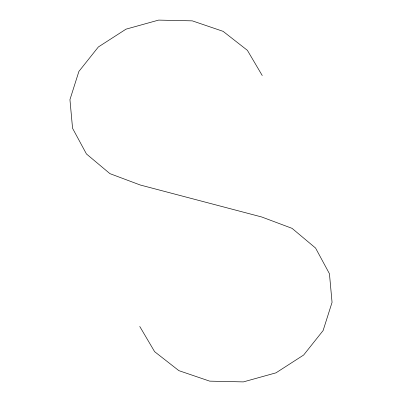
<?xml version="1.0" encoding="UTF-8"?>
<svg xmlns="http://www.w3.org/2000/svg" width="402" height="402" viewBox="0 0 402 402"><rect width="100%" height="100%" fill="white"/><g stroke="black" fill="none" stroke-linecap="round" stroke-linejoin="round"><path stroke-width="0.6" d="M262.26 75.561L247.386 50.33L223.115 31.351L192.312 20.859L158.619 20.1L126.012 29.16L98.349 46.974L78.892 71.43L69.943 99.641L72.561 128.278L86.435 153.956L109.922 173.639L140.253 185.005L261.747 216.995L292.078 228.361L315.565 248.044L329.439 273.722L332.057 302.359L323.107 330.57L303.651 355.026L275.988 372.84L243.381 381.9L209.688 381.141L178.885 370.649L154.614 351.67L139.74 326.439"/></g></svg>
